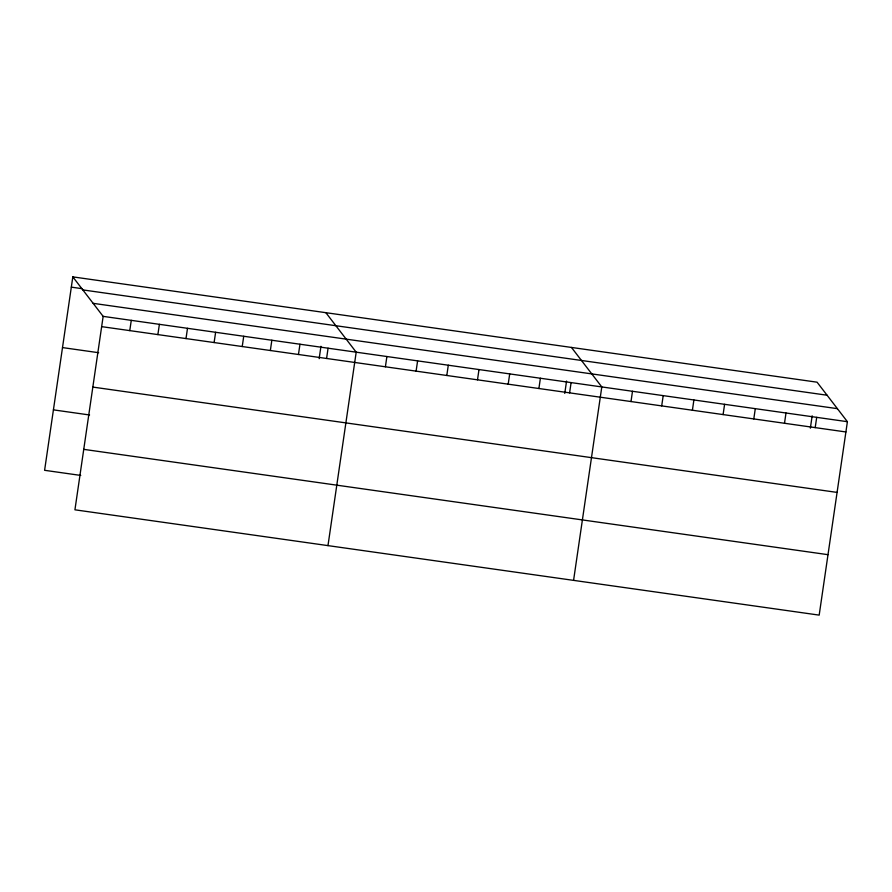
<?xml version="1.0" encoding="UTF-8"?>
<svg xmlns="http://www.w3.org/2000/svg" width="892" height="892" viewBox="0 0 892 892"><rect width="100%" height="100%" fill="white"/><g stroke="black" fill="none" stroke-linecap="round" stroke-linejoin="round"><path stroke-width="1.34" d="M72.821 276.877L103.149 316.37L74.928 509.811L819.179 615.123L847.4 421.693L817.072 382.189L72.821 276.877L44.6 470.307L80.748 475.425M129.775 330.62L131.269 320.351M157.884 334.6L159.389 324.331M186.004 338.581L187.498 328.312M214.113 342.55L215.619 332.281M242.234 346.531L243.728 336.262M270.354 350.511L271.848 340.242M298.463 354.492L299.968 344.223M319.158 358.673L320.953 346.308M326.583 358.473L328.078 348.203M327.977 545.614L356.198 352.184L325.859 312.679M385.4 366.79L386.894 356.521M416.096 371.139L417.601 360.87M446.803 375.487L448.297 365.207M477.499 379.825L478.993 369.556M508.195 384.173L509.7 373.904M538.902 388.511L540.396 378.241M564.759 393.428L566.565 381.062M569.598 392.859L571.103 382.59M573.578 580.369L601.799 386.938L571.46 347.434M631.001 401.545L632.495 391.276M661.697 405.893L663.202 395.624M692.404 410.242L693.898 399.962M723.1 414.579L724.594 404.31M753.796 418.928L755.301 408.659M784.503 423.265L785.997 412.996M810.36 428.182L812.166 415.817M815.199 427.614L816.704 417.344M71.315 287.146L82.031 288.662M82.833 289.911L827.074 395.223M93.147 303.336L837.387 408.659M103.149 316.37L847.4 421.693M101.655 326.639L845.906 431.962M62.507 347.59L98.655 352.708M92.835 387.083L837.086 492.406M53.42 409.863L89.568 414.981M83.748 449.356L827.999 554.679"/></g></svg>
